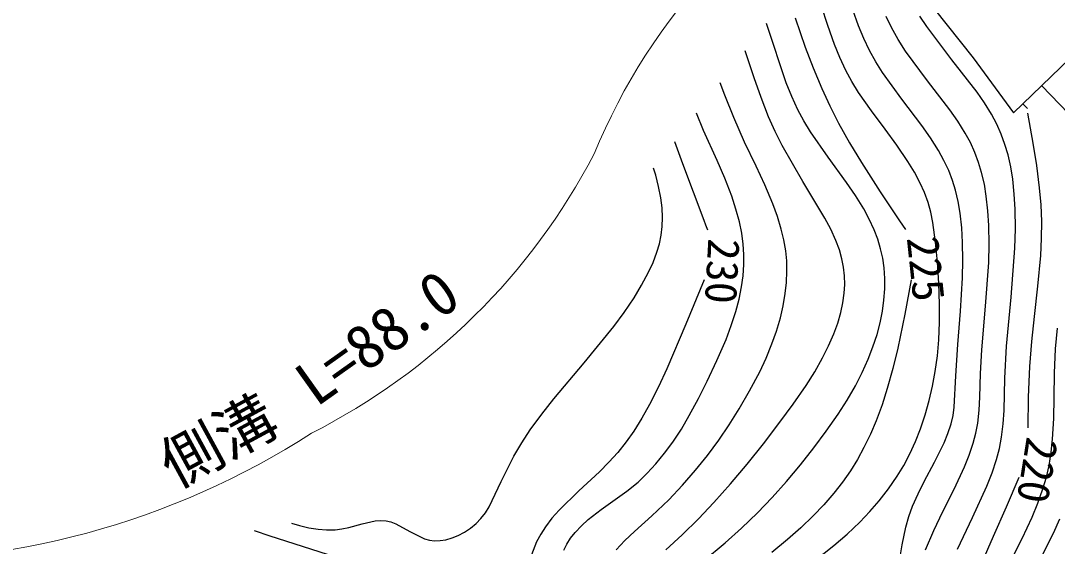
# Model space of a CAD drawing. Units: millimetres, scale not verified. Extents: x 40000 to 680000, y 20000 to 380000.
# Drawn here: x 147824 to 190657, y 326641 to 348374 of the extents above; entities that cross this region are included whole.
import ezdxf
from ezdxf.enums import TextEntityAlignment as Align

# ---------------------------------------------------------------- set-up
doc = ezdxf.new("R2010")
doc.units = ezdxf.units.MM
doc.header["$LTSCALE"] = 1000
doc.layers.add('M-BGD', color=7, linetype='Continuous', lineweight=25)
doc.layers.add('M-STR-HTXT', color=7, linetype='Continuous', lineweight=13)
doc.styles.add('ＭＳ ゴシック', font='')
doc.styles.get('ＭＳ ゴシック').set_extended_font_data('MS Gothic')

msp = doc.modelspace()

# ---------------------------------------------------------------- linework, layer by layer
at = {"layer": 'M-BGD'}
for p, q in [((181170, 348177), (180917, 348982)), ((182445, 348168), (182212, 348824)), ((185567, 348869), (187176, 346834)), ((178667, 348181), (178641, 348259)), ((179821, 348488), (180242, 347281)), ((183809, 348095), (183592, 348547)), ((185261, 348132), (184984, 348568)), ((179460, 345809), (178667, 348181)), ((181449, 347388), (181170, 348177)), ((182661, 347645), (182445, 348168)), ((184087, 347597), (183809, 348095)), ((186298, 346760), (185261, 348132)), ((181670, 346846), (181449, 347388)), ((182902, 347139), (182661, 347645)), ((184390, 347116), (184087, 347597)), ((178133, 346016), (177760, 347129)), ((180242, 347281), (180568, 346421)), ((183157, 346679), (182902, 347139)), ((185296, 345890), (184390, 347116)), ((181918, 346317), (181670, 346846)), ((183436, 346235), (183157, 346679)), ((187347, 345422), (186298, 346760)), ((187176, 346834), (188847, 344571)), ((188847, 344571), (191173, 346807)), ((180568, 346421), (180921, 345575)), ((182170, 345855), (181918, 346317)), ((184235, 345129), (183436, 346235)), ((176916, 345299), (176730, 345809)), ((178419, 345198), (178133, 346016)), ((179686, 345243), (179460, 345809)), ((182447, 345409), (182170, 345855)), ((186220, 344689), (185296, 345890)), ((190010, 345689), (191136, 344518)), ((177287, 344367), (176916, 345299)), ((179938, 344694), (179686, 345243)), ((180921, 345575), (181256, 344852)), ((182981, 344643), (182447, 345409)), ((187656, 344974), (187347, 345422)), ((178730, 344397), (178419, 345198)), ((181256, 344852), (181618, 344142)), ((185057, 344042), (184235, 345129)), ((187939, 344513), (187656, 344974)), ((189234, 344943), (189422, 344748)), ((176044, 343839), (175745, 344545)), ((179000, 343792), (178730, 344397)), ((180183, 344234), (179938, 344694)), ((183541, 343891), (182981, 344643)), ((186551, 344215), (186220, 344689)), ((188154, 344102), (187939, 344513)), ((189553, 343933), (189439, 344557)), ((177734, 343358), (177287, 344367)), ((180456, 343785), (180183, 344234)), ((181618, 344142), (182076, 343318)), ((185418, 343530), (185057, 344042)), ((186854, 343728), (186551, 344215)), ((188341, 343681), (188154, 344102)), ((176603, 342596), (176044, 343839)), ((179293, 343207), (179000, 343792)), ((181186, 342729), (180456, 343785)), ((184028, 343230), (183541, 343891)), ((185747, 343009), (185418, 343530)), ((187068, 343331), (186854, 343728)), ((188495, 343260), (188341, 343681)), ((189662, 343309), (189553, 343933)), ((174835, 343377), (175167, 342470)), ((178212, 342354), (177734, 343358)), ((180149, 341723), (179293, 343207)), ((182076, 343318), (182564, 342504)), ((184486, 342558), (184028, 343230)), ((187255, 342921), (187068, 343331)), ((188621, 342827), (188495, 343260)), ((189809, 342387), (189662, 343309)), ((181943, 341688), (181186, 342729)), ((185975, 342596), (185747, 343009)), ((187407, 342516), (187255, 342921)), ((188732, 342325), (188621, 342827)), ((174062, 341991), (173973, 342272)), ((175167, 342470), (176049, 340133)), ((176919, 341858), (176603, 342596)), ((178572, 341581), (178212, 342354)), ((182564, 342504), (183335, 341296)), ((184757, 342112), (184486, 342558)), ((186174, 342174), (185975, 342596)), ((187532, 342099), (187407, 342516)), ((188814, 341817), (188732, 342325)), ((189925, 341465), (189809, 342387)), ((174185, 341514), (174062, 341991)), ((177202, 341122), (176919, 341858)), ((184996, 341659), (184757, 342112)), ((186330, 341772), (186174, 342174)), ((187643, 341613), (187532, 342099)), ((188880, 341201), (188814, 341817)), ((174276, 341043), (174185, 341514)), ((178901, 340804), (178572, 341581)), ((181055, 340215), (180149, 341723)), ((182314, 341145), (181943, 341688)), ((185173, 341264), (184996, 341659)), ((186456, 341361), (186330, 341772)), ((187724, 341121), (187643, 341613)), ((189985, 340765), (189925, 341465)), ((174326, 340637), (174276, 341043)), ((177378, 340586), (177202, 341122)), ((182657, 340591), (182314, 341145)), ((183335, 341296), (184134, 340102)), ((185319, 340863), (185173, 341264)), ((186564, 340895), (186456, 341361)), ((187790, 340512), (187724, 341121)), ((188915, 340583), (188880, 341201)), ((174345, 340233), (174326, 340637)), ((177522, 340053), (177378, 340586)), ((179093, 340280), (178901, 340804)), ((182888, 340164), (182657, 340591)), ((185433, 340451), (185319, 340863)), ((186644, 340420), (186564, 340895)), ((188926, 339771), (188915, 340583)), ((190014, 340070), (189985, 340765)), ((174333, 339870), (174345, 340233)), ((176049, 340133), (176126, 339932)), ((179253, 339756), (179093, 340280)), ((181298, 339751), (181055, 340215)), ((183089, 339730), (182888, 340164)), ((184134, 340102), (184255, 339923)), ((185517, 340028), (185433, 340451)), ((186710, 339811), (186644, 340420)), ((187825, 339902), (187790, 340512)), ((174291, 339508), (174333, 339870)), ((176126, 339932), (176204, 339727)), ((177616, 339594), (177522, 340053)), ((179360, 339309), (179253, 339756)), ((181511, 339281), (181298, 339751)), ((183237, 339344), (183089, 339730)), ((184255, 339923), (184379, 339739)), ((185625, 339211), (185517, 340028)), ((186745, 339204), (186710, 339811)), ((187839, 339137), (187825, 339902)), ((188907, 338971), (188926, 339771)), ((190009, 339365), (190014, 340070)), ((174217, 339150), (174291, 339508)), ((177680, 339137), (177616, 339594)), ((179436, 338863), (179360, 339309)), ((181651, 338903), (181511, 339281)), ((183356, 338947), (183237, 339344)), ((189974, 338659), (190009, 339365)), ((174113, 338799), (174217, 339150)), ((177708, 338711), (177680, 339137)), ((179477, 338441), (179436, 338863)), ((181759, 338527), (181651, 338903)), ((183442, 338550), (183356, 338947)), ((185702, 338389), (185625, 339211)), ((186761, 338472), (186745, 339204)), ((187823, 338381), (187839, 339137)), ((188749, 336938), (188907, 338971)), ((173768, 337974), (173955, 338382)), ((173955, 338382), (174113, 338799)), ((177707, 338288), (177708, 338711)), ((179488, 338016), (179477, 338441)), ((181827, 338180), (181759, 338527)), ((183497, 338152), (183442, 338550)), ((185763, 337517), (185702, 338389)), ((186746, 337747), (186761, 338472)), ((189860, 337401), (189974, 338659)), ((173481, 337438), (173768, 337974)), ((177674, 337829), (177707, 338288)), ((179468, 337554), (179488, 338016)), ((181866, 337831), (181827, 338180)), ((183527, 337716), (183497, 338152)), ((187695, 336574), (187823, 338381)), ((176066, 337665), (175311, 335819)), ((177610, 337368), (177674, 337829)), ((179418, 337089), (179468, 337554)), ((181874, 337466), (181866, 337831)), ((183527, 337284), (183527, 337716)), ((184624, 337664), (184360, 336242)), ((186661, 336362), (186746, 337747)), ((173166, 336914), (173481, 337438)), ((177506, 336855), (177610, 337368)), ((181796, 336706), (181852, 337103)), ((181852, 337103), (181874, 337466)), ((183495, 336824), (183527, 337284)), ((185794, 336651), (185763, 337517)), ((189715, 336141), (189860, 337401)), ((172761, 336311), (173166, 336914)), ((177373, 336347), (177506, 336855)), ((179331, 336585), (179418, 337089)), ((181710, 336308), (181796, 336706)), ((183434, 336370), (183495, 336824)), ((188561, 334916), (188749, 336938)), ((172337, 335735), (172761, 336311)), ((177186, 335764), (177373, 336347)), ((179214, 336087), (179331, 336585)), ((181582, 335866), (181710, 336308)), ((183336, 335883), (183434, 336370)), ((184360, 336242), (184068, 334836)), ((185792, 335912), (185794, 336651)), ((186547, 334983), (186661, 336362)), ((187538, 334767), (187695, 336574)), ((175311, 335819), (174524, 333973)), ((179054, 335542), (179214, 336087)), ((181422, 335426), (181582, 335866)), ((183210, 335404), (183336, 335883)), ((185760, 335175), (185792, 335912)), ((189603, 335109), (189715, 336141)), ((171103, 334221), (172337, 335735)), ((176970, 335191), (177186, 335764)), ((178866, 335007), (179054, 335542)), ((181205, 334926), (181422, 335426)), ((183040, 334886), (183210, 335404)), ((190580, 334804), (190662, 335663)), ((176593, 334325), (176970, 335191)), ((178625, 334422), (178866, 335007)), ((185703, 334517), (185760, 335175)), ((186459, 333688), (186547, 334983)), ((189522, 334081), (189603, 335109)), ((180959, 334434), (181205, 334926)), ((182842, 334378), (183040, 334886)), ((184068, 334836), (183864, 333990)), ((187482, 333792), (187538, 334767)), ((188496, 333586), (188561, 334916)), ((190538, 333799), (190580, 334804)), ((169853, 332736), (171103, 334221)), ((176189, 333475), (176593, 334325)), ((178359, 333852), (178625, 334422)), ((180632, 333855), (180959, 334434)), ((182592, 333824), (182842, 334378)), ((185616, 333868), (185703, 334517)), ((174524, 333973), (174178, 333229)), ((177943, 333070), (178359, 333852)), ((180278, 333290), (180632, 333855)), ((182313, 333280), (182592, 333824)), ((183864, 333990), (183633, 333161)), ((185506, 333268), (185616, 333868)), ((186402, 332394), (186459, 333688)), ((187455, 332810), (187482, 333792)), ((189472, 332809), (189522, 334081)), ((190526, 332793), (190538, 333799)), ((175833, 332749), (176189, 333475)), ((179744, 332513), (180278, 333290)), ((181974, 332687), (182313, 333280)), ((185366, 332671), (185506, 333268)), ((188461, 332260), (188496, 333586)), ((174178, 333229), (173807, 332499)), ((177509, 332318), (177943, 333070)), ((183633, 333161), (183418, 332492)), ((169355, 332105), (169853, 332736)), ((173807, 332499), (173493, 331945)), ((175452, 332043), (175833, 332749)), ((179197, 331769), (179744, 332513)), ((181608, 332109), (181974, 332687)), ((183418, 332492), (183175, 331835)), ((185198, 332080), (185366, 332671)), ((186351, 332048), (186402, 332394)), ((187430, 332267), (187455, 332810)), ((189453, 331536), (189472, 332809)), ((190511, 331929), (190526, 332793)), ((168880, 331455), (169355, 332105)), ((175122, 331488), (175452, 332043)), ((177099, 331664), (177509, 332318)), ((181113, 331399), (181608, 332109)), ((185003, 331503), (185198, 332080)), ((186270, 331710), (186351, 332048)), ((187375, 331730), (187430, 332267)), ((188424, 331704), (188461, 332260)), ((173493, 331945), (173154, 331407)), ((176667, 331033), (177099, 331664)), ((178522, 330877), (179197, 331769)), ((183175, 331835), (182936, 331271)), ((186139, 331307), (186270, 331710)), ((187296, 331314), (187375, 331730)), ((188358, 331154), (188424, 331704)), ((190466, 331077), (190511, 331929)), ((168526, 330922), (168880, 331455)), ((173154, 331407), (172837, 330956)), ((174767, 330951), (175122, 331488)), ((180600, 330715), (181113, 331399)), ((182936, 331271), (182669, 330719)), ((184793, 330972), (185003, 331503)), ((185980, 330916), (186139, 331307)), ((187188, 330905), (187296, 331314)), ((188266, 330691), (188358, 331154)), ((168194, 330368), (168526, 330922)), ((172837, 330956), (172491, 330518)), ((174431, 330494), (174767, 330951)), ((176198, 330401), (176667, 331033)), ((177845, 330032), (178522, 330877)), ((180041, 330003), (180600, 330715)), ((182669, 330719), (182401, 330230)), ((184558, 330459), (184793, 330972)), ((185584, 330113), (185980, 330916)), ((187022, 330408), (187188, 330905)), ((188144, 330233), (188266, 330691)), ((190410, 330527), (190466, 331077)), ((167670, 329320), (168194, 330368)), ((172491, 330518), (172131, 330113)), ((174070, 330054), (174431, 330494)), ((175708, 329792), (176198, 330401)), ((184310, 329988), (184558, 330459)), ((186828, 329923), (187022, 330408)), ((190324, 329988), (190410, 330527)), ((172131, 330113), (171747, 329726)), ((173713, 329666), (174070, 330054)), ((177160, 329224), (177845, 330032)), ((179470, 329324), (180041, 330003)), ((182401, 330230), (182107, 329757)), ((184040, 329539), (184310, 329988)), ((185156, 329314), (185584, 330113)), ((186397, 328997), (186828, 329923)), ((187961, 329678), (188144, 330233)), ((190208, 329494), (190324, 329988)), ((171747, 329726), (170892, 328934)), ((173332, 329294), (173713, 329666)), ((175169, 329170), (175708, 329792)), ((182107, 329757), (181779, 329288)), ((183677, 329019), (184040, 329539)), ((187748, 329129), (187961, 329678)), ((188552, 328279), (189081, 329504)), ((190065, 329012), (190208, 329494)), ((167182, 328278), (167670, 329320)), ((172870, 328924), (173332, 329294)), ((174603, 328565), (175169, 329170)), ((176462, 328446), (177160, 329224)), ((178875, 328663), (179470, 329324)), ((181779, 329288), (181421, 328831)), ((183298, 328526), (183677, 329019)), ((184903, 328810), (185156, 329314)), ((185934, 328076), (186397, 328997)), ((187158, 327826), (187748, 329129)), ((189855, 328425), (190065, 329012)), ((170892, 328934), (170067, 328130)), ((171813, 328167), (172381, 328573)), ((172381, 328573), (172870, 328924)), ((173906, 327903), (174603, 328565)), ((178264, 328029), (178875, 328663)), ((181421, 328831), (181010, 328356)), ((184680, 328303), (184903, 328810)), ((167023, 328025), (167182, 328278)), ((170067, 328130), (169774, 327797)), ((171276, 327747), (171813, 328167)), ((175826, 327774), (176462, 328446)), ((181010, 328356), (180570, 327894)), ((182906, 328073), (183298, 328526)), ((184527, 327869), (184680, 328303)), ((188024, 327059), (188552, 328279)), ((189616, 327844), (189855, 328425)), ((161927, 327568), (162467, 327687)), ((162467, 327687), (162695, 327706)), ((162695, 327706), (162920, 327694)), ((162920, 327694), (163120, 327650)), ((166639, 327584), (166841, 327792)), ((166841, 327792), (167023, 328025)), ((169774, 327797), (169508, 327449)), ((170990, 327488), (171276, 327747)), ((173182, 327256), (173906, 327903)), ((175163, 327118), (175826, 327774)), ((177612, 327397), (178264, 328029)), ((180570, 327894), (180053, 327398)), ((182492, 327641), (182906, 328073)), ((184403, 327427), (184527, 327869)), ((185556, 327290), (185934, 328076)), ((186537, 326528), (187158, 327826)), ((189207, 326963), (189616, 327844)), ((190500, 327189), (190763, 327771)), ((158132, 327063), (157479, 327276)), ((159006, 327603), (159348, 327497)), ((159348, 327497), (159731, 327407)), ((159731, 327407), (160121, 327347)), ((160121, 327347), (160465, 327323)), ((160465, 327323), (160818, 327328)), ((160818, 327328), (161099, 327357)), ((161099, 327357), (161387, 327417)), ((161387, 327417), (161927, 327568)), ((163120, 327650), (163319, 327576)), ((163319, 327576), (163906, 327248)), ((163906, 327248), (164513, 326944)), ((166165, 327227), (166410, 327393)), ((166410, 327393), (166639, 327584)), ((169508, 327449), (169311, 327145)), ((170732, 327214), (170990, 327488)), ((172792, 326882), (173182, 327256)), ((176935, 326782), (177612, 327397)), ((180053, 327398), (179510, 326919)), ((181971, 327146), (182492, 327641)), ((184245, 326698), (184403, 327427)), ((185209, 326499), (185556, 327290)), ((160507, 326297), (158132, 327063)), ((164513, 326944), (164713, 326892)), ((164713, 326892), (164920, 326870)), ((164920, 326870), (165155, 326876)), ((165155, 326876), (165393, 326913)), ((165393, 326913), (165649, 326985)), ((165649, 326985), (165905, 327088)), ((165905, 327088), (166165, 327227)), ((169141, 326826), (168868, 326107)), ((169311, 327145), (169141, 326826)), ((170387, 326723), (170546, 326976)), ((170546, 326976), (170732, 327214)), ((172430, 326492), (172792, 326882)), ((174482, 326492), (175163, 327118)), ((179510, 326919), (178855, 326384)), ((181429, 326672), (181971, 327146)), ((187027, 324768), (188024, 327059)), ((188768, 326091), (189207, 326963)), ((189990, 326182), (190500, 327189)), ((170266, 326476), (170387, 326723)), ((176035, 326041), (176935, 326782)), ((179436, 325107), (181429, 326672)), ((184118, 325961), (184245, 326698))]:
    msp.add_line(p, q, dxfattribs=at)
at = {"layer": 'M-STR-HTXT'}
for centre, radius, start, end in [((194921, 333255), 25299, 116.0926, 157.6745), ((147635, 355338), 26944, 296.9348, 332.4242), ((141886, 359165), 33134, 267.5227, 302.8122)]:
    msp.add_arc(centre, radius, start, end, dxfattribs=at)

# ---------------------------------------------------------------- texts
at = {"layer": 'M-BGD', "style": 'ＭＳ ゴシック'}
for s, rotation, p in [('230', 267, (175843, 339418)), ('225', 276, (184044, 339349)), ('220', 261, (189013, 331275))]:
    msp.add_text(s, height=1320, rotation=rotation, dxfattribs=at).set_placement(p, align=Align.BOTTOM_LEFT)
at = {"layer": 'M-STR-HTXT', "style": 'ＭＳ ゴシック'}
for s, rotation, p in [('L=88.0', 35.4, (160346, 331915)), ('側溝', 28.5, (154480, 328529))]:
    msp.add_text(s, height=1833, rotation=rotation, dxfattribs=at).set_placement(p, align=Align.BOTTOM_LEFT)

doc.saveas('drawing.dxf')
